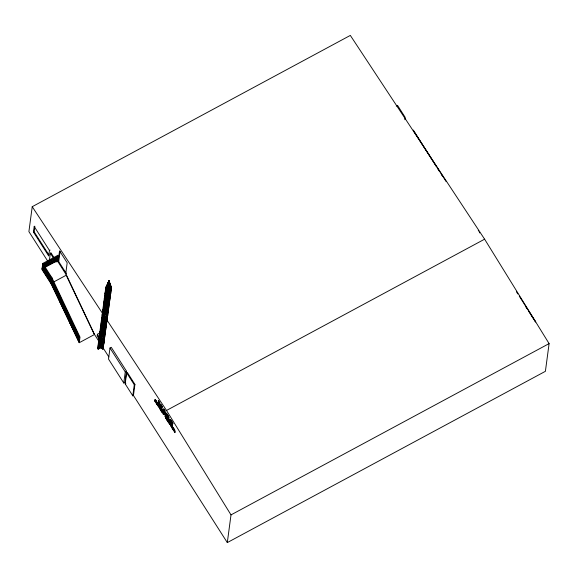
<?xml version="1.0" encoding="UTF-8"?>
<svg xmlns="http://www.w3.org/2000/svg" width="578" height="578" viewBox="0 0 578 578"><rect width="100%" height="100%" fill="white"/><g stroke="black" fill="none" stroke-linecap="round" stroke-linejoin="round"><path stroke-width="0.87" d="M169.73 420.076C170.431 418.024 172.381 422.402 172.901 423.284L172.432 424.115L171.709 422.605A1.98 0.455 61.7 0 0 171.03 421.543C168.87 420.856 172.28 424.873 172.215 425.776L172.678 424.953L171.052 422.713L170.734 421.015M133.446 395.475L132.81 395.822L125.18 383.857L126.654 372.781L127.29 372.434L134.92 384.399L133.446 395.475L227.306 542.59L545.401 371.307L549.1 343.607L484.61 239.176L350.326 35.41L32.224 206.693L28.9 231.619L49.506 263.915M34.196 226.518L49.455 250.44L48.718 255.982L33.452 232.06L34.196 226.518L34.832 226.179L34.088 231.72L48.877 254.891M42.779 263.424L41.963 269.514L51.124 283.87L79.258 342.703L94.525 334.481L66.463 275.092L57.309 260.743L42.042 268.958L51.196 283.314L79.258 342.703L79.995 337.162L51.933 277.772L42.779 263.424L58.046 255.201L57.236 261.292M42.418 269.558L43.162 264.016M42.678 268.618L42.75 268.062M43.271 264.189L42.895 266.957L57.533 259.081M48.87 264.254L50.344 253.178L50.98 252.832L55.748 260.31M50.813 282.714L51.558 277.173M51.124 283.87L51.933 277.772M51.558 284.073L52.316 278.372M56.037 261.422L56.63 256.993M58.71 261.596L58.075 261.935L59.548 250.859L67.178 262.817L65.704 273.9L66.34 273.553L58.71 261.596L60.076 251.365M60.17 302.308L60.762 297.872M60.791 303.616L61.384 299.187M66.391 275.648L66.463 275.092L51.196 283.314M69.403 321.852L69.996 317.416M70.025 323.16L70.617 318.731M78.637 341.388L78.709 340.832M99.3 333.26L97.393 334.286L97.169 335.948L98.701 338.34L99.972 337.653M98.701 338.34L98.917 336.678L97.393 334.286M102.682 343.31L98.694 349.047L98.007 349.047L97.653 348.491L105.774 287.541L108.967 280.785L111.475 287.627L103.021 349.126L101.981 348.57L99.727 343.231M101.995 317.857L101.345 320.79L102.385 321.339L106.374 315.602M102.631 313.11L102.082 315.241L103.122 315.798L107.111 310.061M102.841 311.528L103.159 309.151L103.173 310.256L103.859 310.256L107.848 304.519M103.368 307.568L103.787 304.404M103.997 302.821L104.315 300.444M104.943 295.69L104.3 298.624L105.341 299.18L109.321 293.436M105.16 294.108L105.369 292.526L105.037 293.075L106.077 293.631L110.066 287.895M105.687 290.156L106.106 286.991L108.967 280.785L111.467 287.62L103.021 349.126M98.202 346.359L98.513 343.982M98.831 341.612L99.149 339.235M99.676 335.276L99.134 337.415L100.175 337.971L104.163 332.227M99.994 332.906L100.204 331.324M100.521 328.94L100.832 326.57M101.15 324.193L101.468 321.816M98.007 349.047L106.128 288.09L108.967 280.785L111.142 288.176L110.102 287.62L108.967 280.785L107.335 285.438M99.156 344.344L99.373 342.682M99.669 340.464L99.893 338.802M100.297 335.753L100.521 334.091M100.926 331.042L101.562 334.38L99.626 341.627M104.228 331.671L101.627 325.775L102.299 328.839L100.189 336.584M101.995 323.008L102.219 321.346M102.624 318.297L102.841 316.636M103.137 314.418L103.361 312.756M103.881 308.876L104.517 312.214L102.602 319.222M105.463 296.962L105.687 295.3M106.092 292.251L106.771 295.279M109.401 292.88L106.793 286.991L107.472 290.048L105.55 297.063M98.694 349.047L106.814 288.09L108.967 280.785L110.066 285.496M107.183 287.266L98.852 348.223L101.266 346.916M99.712 343.997L100.088 345.463L108.209 284.513L107.905 284.029L108.967 280.785L109.09 284.036L100.969 344.987L100.088 345.463L99.784 344.987L107.797 284.824M100.493 341.345L100.81 338.968L99.113 346.2M101.128 336.598L101.446 334.221M101.757 331.844L101.974 330.262M102.284 327.885L102.884 327.892L102.898 328.846L102.003 328.362L102.602 325.508M102.812 323.926L103.021 322.343L101.518 328.998M103.339 319.966L103.765 316.802L102.06 324.034M104.076 314.425L104.286 312.843M104.502 311.26L104.921 308.096M105.658 302.554L105.976 300.184L103.838 309.158L104.56 311.903M106.294 297.807L106.612 295.43L107.486 294.91M106.822 293.841L107.241 290.676M107.559 288.306L107.768 286.724M108.895 281.341L108.967 280.785L110.456 288.169L102.335 349.126M100.875 342.927L101.085 341.345M102.566 330.262L102.884 327.892M103.195 325.508L103.404 323.926M103.722 321.556L104.04 319.179M104.358 316.802L104.567 315.22M104.777 313.637L105.095 311.26L105.398 311.744L105.109 312.221L104.213 311.737M106.041 304.144L106.359 301.767M106.677 299.39L106.887 297.807M107.515 293.053L107.609 295.112L107.327 295.596L106.431 295.12M107.732 291.471L108.043 289.094M108.361 286.724L108.967 280.785L110.456 288.169L111.121 287.071L110.434 287.064M100.68 345.463L108.967 280.785L108.194 283.552L109.09 284.036L108.209 284.506L106.056 292.533L108.657 298.421M110.138 287.338L101.981 348.57L102.631 345.651M102.841 344.069L103.05 342.487L99.062 348.223M103.368 340.11L103.794 336.945L99.799 342.682M104.004 335.356L104.322 332.986M104.95 328.232L104.524 331.396L105.218 331.404M105.478 324.272L105.268 325.855L101.273 331.591M105.687 322.69L106.005 320.32L102.017 326.057M106.323 317.943L106.634 315.566M106.851 313.984L107.27 310.82M107.797 306.86L107.479 309.237L103.491 314.974M108.007 305.278L108.223 303.696L104.228 309.432M108.642 300.531L108.96 298.154L104.965 303.891M109.17 296.565L109.48 294.195M109.798 291.818L110.116 289.441M103.946 340.904L104.091 343.036L103.072 343.585L100.464 337.697M104.9 333.781L105.109 332.198M106.056 325.067L106.265 323.485M107.219 316.361L107.429 314.779L107.783 315.328L106.764 315.877L104.156 309.989M107.746 312.402L107.956 310.82M108.375 307.655L108.592 306.073M109.119 302.113L109.256 304.245L108.238 304.794L105.637 298.905M110.066 294.982L110.275 293.4M110.694 290.235L111.121 287.071M109.993 348.007L108.519 359.083L123.779 383.004L125.05 382.318L126.531 371.242L111.265 347.32L109.993 348.007L125.26 371.929L123.779 383.004M132.81 395.822L134.284 384.738L126.654 372.781M155.598 401.522L155.215 401.724L154.76 401.016L155.316 399.492L156.53 401.392L156.118 401.855C154.832 399.037 155.511 402.577 156.371 402.05L155.67 400.951M155.316 399.492L154.76 401.016M155.215 401.724L155.287 401.161L155.988 402.259M156.118 401.855L154.933 399.694M157.975 404.976L157.418 405.185L156.212 403.285L156.407 401.797L155.706 400.699M157.454 404.932L156.696 403.747L156.385 401.97L156.768 401.761L157.837 404.73L157.418 405.185M158.538 406.941L158.423 405.445L159.066 405.648L158.806 405.243L158.538 406.941L157.592 405.178L158.235 405.38M157.707 404.325L158.119 403.885L157.859 405.59M161.262 408.805L160.879 409.014L161.891 411.182L162.274 410.972L160.698 407.945L160.93 406.197L160.12 406.291L159.499 405.315L160.316 404.925L159.68 402.36L158.632 400.72L157.902 403.56L159.066 405.648M158.401 402.476L158.632 400.72M160.012 407.866C160.149 410.553 157.693 404.838 160.857 408.653L160.894 408.35A2.558 0.592 61.7 0 0 160.251 407.187L159.68 406.421A1.618 0.376 61.7 0 0 159.311 406.204L159.232 406.775M160.236 408.819L160.749 409.506L160.366 409.715L159.665 407.822L159.853 408.205M160.474 408.863L160.518 408.552A2.558 0.592 61.7 0 0 159.868 407.396L159.297 406.623A1.618 0.376 61.7 0 0 158.928 406.406L160.366 409.715M161.537 410.835L161.161 411.045L160.706 410.329L160.836 408.863L160.041 407.62M161.161 411.045L161.233 410.459L162.237 412.728L162.794 411.204L162.237 412.728M158.249 400.922L159.304 402.57L159.933 405.127L160.908 405.084L161.956 406.731L161.609 409.369L162.339 406.529L161.291 404.882L160.316 404.925M161.891 411.182L162.339 410.488M163.935 413.306L163.415 414.578L162.599 411.702L162.982 411.5L165.409 415.329L165.792 415.127L164.918 410.568L163.928 409.014L161.963 409.932L162.88 411.363L163.263 411.16L162.346 409.723M163.097 412.793L163.48 412.591L162.982 411.5M163.415 414.578L163.552 413.508L164.094 414.354L164.506 413.891M164.094 414.354L162.599 411.702M167.056 417.114L166.681 417.316L165.77 415.893L166.507 413.053C166.688 413.805 170.344 417.973 168.74 418.226M166.153 416.752L165.727 416.471L166.702 418.443L166.276 418.956L165.315 416.442M165.229 415.828L166.811 417.605L166.385 418.125L164.947 415.849L166.276 418.956M166.681 417.316L166.804 416.348L168.017 419.411L168.4 419.209L167.512 416.659L167.136 416.861M166.869 415.878L166.963 415.17L167.837 417.143L166.869 415.878L167.345 414.961L168.198 416.398M168.14 421.181L167.757 421.391L166.536 419.469L166.71 418.147L167.093 417.945L169.188 421.225L169.665 422.886L169.282 423.096L168.241 420.553L168.624 420.351M167.757 421.391L167.02 419.924L167.447 419.39M168.191 420.257L167.779 420.712L167.129 419.108L167.938 420.069L166.71 418.147M168.87 422.323L168.487 422.525L168.068 421.875L168.241 420.553M168.487 422.525L168.61 421.608L169.181 423.623L169.621 424.31L170.004 424.1L168.986 421.398M169.282 423.096L169.766 422.135L170.178 422.785L169.621 424.31M170.792 426.145L169.946 423.522L170.358 423.067L171.89 425.466L171.471 425.921L170.936 425.083L170.792 426.145L171.175 425.943M171.471 425.921L169.975 423.277M172.743 429.201L172.049 427.409L173.125 428.999L172.743 429.201L171.522 427.279L172.078 425.755L173.27 427.93L172.887 428.139L172.461 426.947M172.078 425.755L171.522 427.279M172.114 426.925L172.764 428.522L173.61 428.161L174.802 430.111L174.932 430.841L174.195 430.798L174.729 432.315L175.112 432.106L174.578 430.596M172.432 424.115L171.709 421.976L169.737 419.556L169.52 421.16A2.998 0.694 61.7 0 0 170.235 422.843L172.215 425.776M172.887 428.139L171.695 425.964M173.14 428.32L172.793 428.269M173.508 430.393L174.115 429.96L173.508 430.393L173.053 429.685L173.227 428.37C173.971 430.928 175.257 429.671 173.653 429.324L174.086 430.307L173.653 429.324M173.949 429.707L173.891 430.191L173.61 428.161M174.029 429.114L173.602 429.678M227.306 542.59L231.005 514.89L166.507 410.459L104.567 316.469M404.846 119.718L405.164 117.341L397.534 105.384L396.255 106.063M108.209 284.513L108.967 280.785L106.814 288.09L106.128 288.09L106.106 286.984M105.528 297.294L107.436 290.329M104.813 302.605L106.735 295.596L106.02 292.808M103.823 317.445L103.101 314.699L105.254 306.68L104.878 305.213M102.573 319.461L104.481 312.496M102.046 324.229L103.744 318.037M99.098 346.395L100.789 340.204M99.221 347.53L100.341 345.463L102.147 348.296L98.852 348.223M107.45 289.094L107.472 290.048L108.353 289.578L107.631 289.368L107.342 289.845M105.21 293.357L105.543 292.808M104.474 298.891L104.806 298.342M109.697 292.613L105.702 298.342M103.563 304.165L103.896 303.609L103.563 304.165L104.596 304.722L108.592 298.978M105.868 300.928L106.157 300.459M105.239 305.719L105.254 306.68L105.853 306.68L106.012 306M103 309.981L103.332 309.432M105.131 306.477L105.413 306M108.064 304.519L108.397 303.97M107.327 310.061L107.66 309.512M101.518 321.057L102.537 320.515L104.972 326.129M106.742 314.779L102.754 320.508M100.94 325.775L100.962 326.881L101.649 326.881L105.637 321.144M100.782 326.606L101.8 326.057M102.913 323.095L103.202 322.618M105.846 321.144L106.179 320.595M100.204 331.317L99.871 331.873L100.912 332.422L104.9 326.686M100.045 332.14L100.377 331.591M102.176 328.636L103.057 328.159M105.109 326.686L105.442 326.137M99.308 337.689L99.64 337.14M101.439 334.178L102.32 333.708M100.702 339.719L100.984 339.243M105.564 331.953L104.546 332.502L101.938 326.606M103.419 337.769L99.43 343.505L98.397 342.949M97.653 348.491L97.985 347.942M99.784 344.987L100.073 344.51M102.898 343.31L103.231 342.761M106.446 292.808L110.102 287.62M100.536 337.14L104.199 331.953M162.88 411.363L164.47 413.862M163.444 411.016L163.928 410.727L164.181 412.179L164.564 411.97L163.82 410.814L163.444 411.016L164.181 412.179M33.452 232.06L34.088 231.72M49.455 250.44L50.091 250.101M57.901 256.307L42.635 264.529L51.789 278.885L79.229 336.96L79.121 337.79L51.68 279.716L42.519 265.36L57.786 257.138M57.641 258.25L42.375 266.465L51.529 280.821L78.969 338.896L78.861 339.727L51.42 281.652L42.259 267.296M57.381 260.187L42.115 268.409L51.269 282.758L79.331 342.147M98.917 336.678L100.832 335.652M125.26 371.929L126.531 371.242M125.18 383.857L125.816 383.517L125.05 382.318M134.284 384.738L134.92 384.399M156.154 401.602L156.53 401.392M156.024 402.006L156.407 401.797M156.84 402.685L157.223 402.476M156.212 403.285L156.595 403.083L157.397 404.347M156.696 403.747L157.079 403.545M159.304 402.57L159.68 402.36M157.563 405.409L157.946 405.207M159.138 404.694L158.755 404.903L158.993 403.155L159.499 405.315M159.102 405.416L158.719 405.626L157.743 404.094M158.314 406.305L158.69 406.096M160.908 405.084L161.291 404.882M158.574 406.71L158.957 406.507M160.12 406.291L160.503 406.088L159.542 403.668M161.956 406.731L162.339 406.529M160.698 407.945L161.081 407.736M160.518 408.552L160.894 408.35M160.431 408.798L160.727 408.393M160.453 409.065L160.836 408.863M161.334 409.723L161.717 409.52M160.706 410.329L161.081 410.12M161.269 410.207L161.652 410.004M161.963 409.932L163.928 409.014M161.854 411.428L162.237 411.225M161.775 412.013L162.158 411.811L162.613 412.526M162.562 411.955L162.945 411.753M165.409 415.329L164.535 410.777L164.918 410.568M166.507 410.459L484.61 239.176M162.96 413.862L163.343 413.66L163.798 414.368M164.123 414.101L164.853 413.653L165.792 415.127M165.77 415.893L166.153 415.69M166.428 417.815L166.811 417.605M166.385 418.125L166.645 417.67M166.276 418.588L166.659 418.378M166.32 418.653L166.702 418.443M166.536 419.469L166.912 419.26M167.02 419.924L167.403 419.722M167.938 420.069L168.314 419.866L167.808 420.459M167.793 421.138L168.176 420.936M168.436 417.916L169.506 420.95L169.13 421.152L168.054 418.118C170.64 419.996 166.016 412.865 166.124 413.263M168.805 421.434L169.188 421.225M168.068 421.875L168.451 421.665M169.181 423.623L169.564 423.414M169.946 423.522L170.329 423.32L170.864 424.158L170.481 424.368M172.519 423.486L172.901 423.284M172.345 423.97L172.721 423.768L172.092 422.402A1.98 0.455 61.7 0 0 171.413 421.34L170.821 420.929M170.337 425.43L170.72 425.227M172.215 425.032L172.591 424.823M172.295 425.162L172.678 424.953M171.507 425.668L171.89 425.466M172.006 427.742L172.388 427.532M172.923 427.886L173.299 427.677M172.779 428.948L173.162 428.746M173.053 429.685L173.436 429.483M174.729 432.315L174.115 429.96M231.005 514.89L549.1 343.607M109.871 292.887L110.73 293.162L110.398 293.711L109.365 293.162L107.111 287.822M104.069 303.891L104.755 303.891M103.91 304.714L104.596 304.714M103.939 317.076L104.531 317.076M159.803 406.991L160.46 407.851M174.195 430.798L174.549 431.044L173.956 429.512M172.598 425.574L170.611 422.634M167.967 416.738L167.266 415.647M478.252 230.636L478.584 231.106M166.233 418.212L165.835 417.591M32.224 206.693L103.578 314.967M413.284 130.064L446.202 181.658M516.392 291.68L517.845 293.956M519.297 296.232L535.755 322.033M413.624 130.939L436.419 166.666M437.871 168.942L439.323 171.225M441.267 174.26L442.719 176.543M525.64 306.506L527.1 308.789M528.552 311.065L530.004 313.348M530.972 314.865L535.344 321.708M109.647 298.154L109.661 299.26L108.975 299.252L106.366 293.357M105.492 298.349L107.927 303.97M106.569 300.184L106.59 301.138L105.991 301.131L105.622 299.671M104.582 303.616L107.183 309.512M108.346 309.512L108.187 310.343L107.501 310.335L104.893 304.447M103.838 309.158L106.446 315.046M163.545 409.217L164.535 410.777M103.101 314.699L105.709 320.588M106.692 320.32L106.713 321.426L106.02 321.419L103.419 315.523M104.358 316.809L104.372 317.763L103.78 317.756L103.404 316.289M163.56 410.972L164.318 412.165M168.4 419.209L169.506 420.95M155.735 400.453L156.501 401.645M161.956 410.698L162.411 411.413M169.383 422.337L169.795 422.995M167.064 419.592L167.779 420.712M174.556 431.239L175.112 432.106M173.573 429.909L174.173 431.441M106.128 326.137L105.969 326.96L105.283 326.96L102.682 321.072M103.794 322.625L103.635 323.297L103.043 323.297L102.667 321.838M104.474 336.945L104.495 338.051L103.809 338.043L101.208 332.155M50.344 253.178L56.066 262.145M101.258 333.903L102.162 334.387L102.451 333.911L102.14 333.434L101.425 339.929L100.825 339.922L100.449 338.462M100.326 337.14L102.754 342.754M99.293 341.952L93.766 333.282L66.781 276.457M100.724 344.199L108.837 356.908M103 348.028L103.354 348.577M479.364 232.327L479.697 232.941M165.669 417.287L165.387 416.637L166.341 418.053M103.498 337.212L100.89 331.324L101.605 334.07M99.763 342.956L102.017 348.296M106.793 286.991L107.508 289.737M105.68 299.455L106.034 300.827M104.943 304.996L105.297 306.369M102.725 321.621L103.079 322.986M101.627 325.775L102.342 328.528M100.514 338.246L100.868 339.611M99.77 343.787L100.131 345.153M170.322 422.048A2.998 0.694 61.7 0 1 169.903 420.957"/></g></svg>
